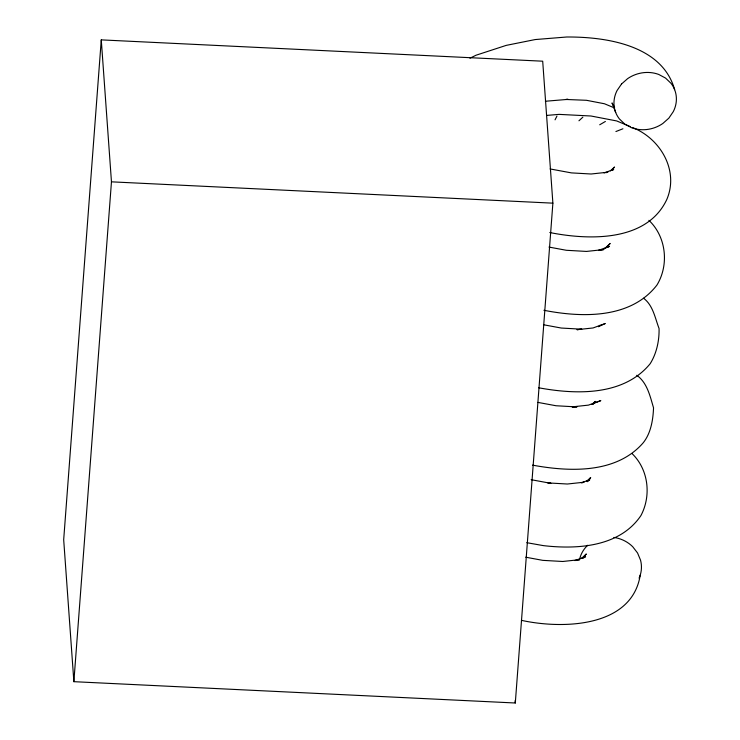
<?xml version="1.0" encoding="UTF-8"?>
<svg xmlns="http://www.w3.org/2000/svg" width="740" height="740" viewBox="0 0 740 740"><rect width="100%" height="100%" fill="white"/><g stroke="black" fill="none" stroke-linecap="round" stroke-linejoin="round"><path stroke-width="1.11" d="M101.269 39.877L63.686 539.719L73.871 681.679L515.299 703L552.882 203.158L542.698 61.198L101.269 39.877L111.463 181.837L73.871 681.679M640.23 575.137C631.784 627.973 561.651 629.213 521.395 620.333M555.046 119.825L556.961 116.088M593.415 403.994L595.247 401.367L591.935 404.438M587.394 481.703L590.705 477.513L586.515 481.388M612.442 169.478L614.505 167.027L610.297 170.922M582.713 557.979L586.321 553.982L581.797 558.182M605.727 248.131L610.176 243.451L604.118 249.075M578.948 120.787L582.88 117.142M598.484 326.747L600.131 325.221M592.592 404.382L594.174 403.134M587.32 481.435L589.798 479.724L581.307 482.813M612.008 170.542L613.691 169.451L604.081 172.957M583 558.21L585.608 556.656L574.795 560.587M599.705 124.783L605.376 121.471M607.762 247.317L609.52 246.337L598.549 250.333M469.956 58.21L476.005 55.232L506.216 45.381L535.233 39.553L566.729 37C605.995 36.769 662.18 45.011 674.649 89.688M599.733 326.1L605.255 323.519L593.064 327.959L576.96 329.689L581.779 329.198L561.244 328.042L543.475 324.749M615.911 131.535L622.913 128.779M595.127 402.773L600.824 400.618L588.457 405.122L572.094 406.88L576.932 406.926L556.036 405.751L537.943 402.403M582.047 482.804L584.008 482.221L567.367 484.016L547.813 482.905L550.893 483.349L531.154 479.696M605.903 172.707L607.891 172.198L591.121 174.002L571.409 172.892L550.088 168.942M575.711 560.541L579.725 559.662L562.733 561.484L542.771 560.356L525.715 557.202M598.558 250.508L603.6 249.593L586.487 251.424L566.368 250.286L548.96 247.068M545.371 101.251L568.098 99.354L565.86 99.465L586.487 100.298L604.451 103.757L614.496 107.938M546.555 115.422L559.116 114.376L591.001 116.004L616.688 120.944L630.36 126.642M111.463 181.837L552.882 203.158M549.783 232.536C588.79 240.306 646.973 242.128 666.879 199.31C679.144 170.283 660.219 138.417 632.469 127.521M543.909 310.282C581.936 317.747 630.758 319.042 656.972 285.02C669.302 264.689 666.194 236.671 648.924 220.353M538.739 387.788C576.155 394.707 623.7 396.094 650.173 363.71C656.62 353.424 659.386 340.548 659.053 328.486C655.02 317.978 653.096 305.37 643.578 298.239M532.495 465.127C569.56 471.972 616.513 473.905 643.402 442.575C650.969 432.891 653.059 419.83 653.54 407.832C650.062 396.205 647.26 382.719 636.779 375.282M526.751 542.679L543.345 545.62C577.413 549.58 619.759 546.916 640.923 515.577C651.505 495.606 648.499 469.502 632.154 453.685M614.607 107.42L612.017 102.943L615.708 112.499M515.133 700.706L515.299 703M613.858 537.425A31.145 28.462 13.2 0 1 632.719 546.731L637.556 552.984L640.535 560.134A31.839 29.101 13.2 0 1 639.073 578.162M579.633 559.181A31.839 29.101 13.2 0 1 587.717 545.251M621.508 84.036L617.04 90.576A31.145 28.028 -21.1 0 0 619.38 118.918L624.819 124.117L631.636 127.743A31.839 28.647 -21.1 0 0 662.772 123.525L668.849 118.15L673.308 111.611A31.145 28.028 -21.1 0 0 670.976 83.278L665.538 78.079L658.72 74.444A31.839 28.647 -21.1 0 0 627.585 78.662L621.508 84.036"/></g></svg>
